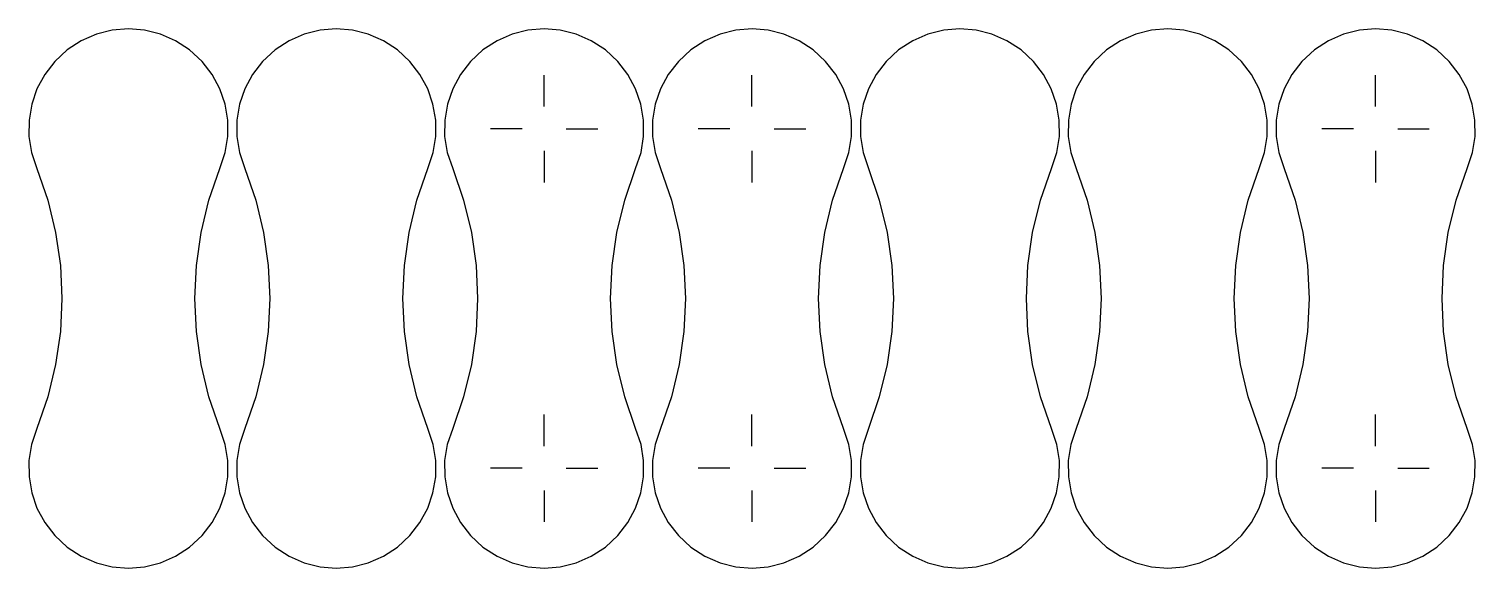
# Model space of a CAD drawing. Extents: x -429 to -60, y 583 to 781.
# Drawn here: x -429.2 to -342.3, y 682.5 to 714.9 of the extents above; entities that cross this region are included whole.
import ezdxf

# ---------------------------------------------------------------- set-up
doc = ezdxf.new("R2010")
doc.units = 0

msp = doc.modelspace()

# ---------------------------------------------------------------- linework, layer by layer
at = {"layer": 'Layer 1'}
for p, q in [((-423.25, 714.91725), (-424.221242, 714.838359)), ((-422.278758, 714.838359), (-423.25, 714.91725)), ((-410.75, 714.91725), (-411.721242, 714.838359)), ((-409.778758, 714.838359), (-410.75, 714.91725)), ((-398.2495, 714.91725), (-399.220559, 714.838359)), ((-397.278441, 714.838359), (-398.2495, 714.91725)), ((-385.7495, 714.91725), (-386.720559, 714.838359)), ((-384.778441, 714.838359), (-385.7495, 714.91725)), ((-373.249, 714.91725), (-374.220242, 714.838359)), ((-372.277758, 714.838359), (-373.249, 714.91725)), ((-360.749, 714.91725), (-361.720242, 714.838359)), ((-359.777758, 714.838359), (-360.749, 714.91725)), ((-348.2495, 714.91725), (-349.220559, 714.838359)), ((-347.278441, 714.838359), (-348.2495, 714.91725)), ((-426.082539, 714.207234), (-426.932, 713.655)), ((-425.172188, 714.601687), (-426.082539, 714.207234)), ((-424.221242, 714.838359), (-425.172188, 714.601687)), ((-421.327812, 714.601687), (-422.278758, 714.838359)), ((-420.417461, 714.207234), (-421.327812, 714.601687)), ((-419.568, 713.655), (-420.417461, 714.207234)), ((-413.582539, 714.207234), (-414.432, 713.655)), ((-412.672188, 714.601687), (-413.582539, 714.207234)), ((-411.721242, 714.838359), (-412.672188, 714.601687)), ((-408.827812, 714.601687), (-409.778758, 714.838359)), ((-407.917461, 714.207234), (-408.827812, 714.601687)), ((-407.068, 713.655), (-407.917461, 714.207234)), ((-401.081582, 714.207234), (-401.931, 713.655)), ((-400.171344, 714.601687), (-401.081582, 714.207234)), ((-399.220559, 714.838359), (-400.171344, 714.601687)), ((-396.327656, 714.601687), (-397.278441, 714.838359)), ((-395.417418, 714.207234), (-396.327656, 714.601687)), ((-394.568, 713.655), (-395.417418, 714.207234)), ((-388.581582, 714.207234), (-389.431, 713.655)), ((-387.671344, 714.601687), (-388.581582, 714.207234)), ((-386.720559, 714.838359), (-387.671344, 714.601687)), ((-383.827656, 714.601687), (-384.778441, 714.838359)), ((-382.917418, 714.207234), (-383.827656, 714.601687)), ((-382.068, 713.655), (-382.917418, 714.207234)), ((-376.081539, 714.207234), (-376.931, 713.655)), ((-375.171187, 714.601687), (-376.081539, 714.207234)), ((-374.220242, 714.838359), (-375.171187, 714.601687)), ((-371.326812, 714.601687), (-372.277758, 714.838359)), ((-370.416461, 714.207234), (-371.326812, 714.601687)), ((-369.567, 713.655), (-370.416461, 714.207234)), ((-363.581539, 714.207234), (-364.431, 713.655)), ((-362.671187, 714.601687), (-363.581539, 714.207234)), ((-361.720242, 714.838359), (-362.671187, 714.601687)), ((-358.826812, 714.601687), (-359.777758, 714.838359)), ((-357.916461, 714.207234), (-358.826812, 714.601687)), ((-357.067, 713.655), (-357.916461, 714.207234)), ((-351.081582, 714.207234), (-351.931, 713.655)), ((-350.171344, 714.601687), (-351.081582, 714.207234)), ((-349.220559, 714.838359), (-350.171344, 714.601687)), ((-346.327656, 714.601687), (-347.278441, 714.838359)), ((-345.417418, 714.207234), (-346.327656, 714.601687)), ((-344.568, 713.655), (-345.417418, 714.207234)), ((-426.932, 713.655), (-427.676949, 712.968326)), ((-418.823051, 712.968326), (-419.568, 713.655)), ((-414.432, 713.655), (-415.176949, 712.968326)), ((-406.323051, 712.968326), (-407.068, 713.655)), ((-401.931, 713.655), (-402.675992, 712.968324)), ((-393.82301, 712.968324), (-394.568, 713.655)), ((-389.431, 713.655), (-390.175992, 712.968324)), ((-381.32301, 712.968324), (-382.068, 713.655)), ((-376.931, 713.655), (-377.675949, 712.968326)), ((-368.822051, 712.968326), (-369.567, 713.655)), ((-364.431, 713.655), (-365.175949, 712.968326)), ((-356.322051, 712.968326), (-357.067, 713.655)), ((-351.931, 713.655), (-352.675992, 712.968324)), ((-343.82301, 712.968324), (-344.568, 713.655)), ((-427.676949, 712.968326), (-428.283969, 712.183672)), ((-418.216031, 712.183672), (-418.823051, 712.968326)), ((-415.176949, 712.968326), (-415.783969, 712.183672)), ((-405.716031, 712.183672), (-406.323051, 712.968326)), ((-402.675992, 712.968324), (-403.283125, 712.183656)), ((-393.215891, 712.183656), (-393.82301, 712.968324)), ((-390.175992, 712.968324), (-390.783125, 712.183656)), ((-380.715891, 712.183656), (-381.32301, 712.968324)), ((-377.675949, 712.968326), (-378.282969, 712.183672)), ((-368.215031, 712.183672), (-368.822051, 712.968326)), ((-365.175949, 712.968326), (-365.782969, 712.183672)), ((-355.715031, 712.183672), (-356.322051, 712.968326)), ((-352.675992, 712.968324), (-353.283125, 712.183656)), ((-343.215891, 712.183656), (-343.82301, 712.968324)), ((-428.283969, 712.183672), (-428.748066, 711.320713)), ((-417.751934, 711.320713), (-418.216031, 712.183672)), ((-415.783969, 712.183672), (-416.248066, 711.320713)), ((-405.251934, 711.320713), (-405.716031, 712.183672)), ((-403.283125, 712.183656), (-403.747383, 711.32066)), ((-398.25, 710.247), (-398.25, 712.147)), ((-392.75167, 711.32066), (-393.215891, 712.183656)), ((-390.783125, 712.183656), (-391.247383, 711.32066)), ((-385.75, 710.247), (-385.75, 712.147)), ((-380.25167, 711.32066), (-380.715891, 712.183656)), ((-378.282969, 712.183672), (-378.747066, 711.320713)), ((-367.750934, 711.320713), (-368.215031, 712.183672)), ((-365.782969, 712.183672), (-366.247066, 711.320713)), ((-355.250934, 711.320713), (-355.715031, 712.183672)), ((-353.283125, 712.183656), (-353.747383, 711.32066)), ((-348.25, 710.247), (-348.25, 712.147)), ((-342.75167, 711.32066), (-343.215891, 712.183656)), ((-428.748066, 711.320713), (-429.06425, 710.399125)), ((-417.43575, 710.399125), (-417.751934, 711.320713)), ((-416.248066, 711.320713), (-416.56425, 710.399125)), ((-404.93575, 710.399125), (-405.251934, 711.320713)), ((-403.747383, 711.32066), (-404.06375, 710.399)), ((-392.435375, 710.399), (-392.75167, 711.32066)), ((-391.247383, 711.32066), (-391.56375, 710.399)), ((-379.935375, 710.399), (-380.25167, 711.32066)), ((-378.747066, 711.320713), (-379.06325, 710.399125)), ((-367.43475, 710.399125), (-367.750934, 711.320713)), ((-366.247066, 711.320713), (-366.56325, 710.399125)), ((-354.93475, 710.399125), (-355.250934, 711.320713)), ((-353.747383, 711.32066), (-354.06375, 710.399)), ((-342.435375, 710.399), (-342.75167, 711.32066)), ((-429.06425, 710.399125), (-429.227527, 709.438584)), ((-417.272473, 709.438584), (-417.43575, 710.399125)), ((-416.56425, 710.399125), (-416.727527, 709.438584)), ((-404.772473, 709.438584), (-404.93575, 710.399125)), ((-404.06375, 710.399), (-404.227211, 709.43834)), ((-392.272033, 709.43834), (-392.435375, 710.399)), ((-391.56375, 710.399), (-391.727211, 709.43834)), ((-379.772033, 709.43834), (-379.935375, 710.399)), ((-379.06325, 710.399125), (-379.226527, 709.438584)), ((-367.271473, 709.438584), (-367.43475, 710.399125)), ((-366.56325, 710.399125), (-366.726527, 709.438584)), ((-354.771473, 709.438584), (-354.93475, 710.399125)), ((-354.06375, 710.399), (-354.227211, 709.43834)), ((-342.272033, 709.43834), (-342.435375, 710.399)), ((-429.227527, 709.438584), (-429.232906, 708.458766)), ((-417.267094, 708.458766), (-417.272473, 709.438584)), ((-416.727527, 709.438584), (-416.732906, 708.458766)), ((-404.767094, 708.458766), (-404.772473, 709.438584)), ((-404.227211, 709.43834), (-404.23275, 708.458344)), ((-399.58, 708.917), (-401.48, 708.917)), ((-396.92, 708.917), (-395.02, 708.917)), ((-392.266672, 708.458344), (-392.272033, 709.43834)), ((-391.727211, 709.43834), (-391.73275, 708.458344)), ((-387.08, 708.917), (-388.98, 708.917)), ((-384.42, 708.917), (-382.52, 708.917)), ((-379.766672, 708.458344), (-379.772033, 709.43834)), ((-379.226527, 709.438584), (-379.231906, 708.458766)), ((-367.266094, 708.458766), (-367.271473, 709.438584)), ((-366.726527, 709.438584), (-366.731906, 708.458766)), ((-354.766094, 708.458766), (-354.771473, 709.438584)), ((-354.227211, 709.43834), (-354.23275, 708.458344)), ((-349.58, 708.917), (-351.48, 708.917)), ((-346.92, 708.917), (-345.02, 708.917)), ((-342.266672, 708.458344), (-342.272033, 709.43834)), ((-429.232906, 708.458766), (-429.075395, 707.479346)), ((-417.424605, 707.479346), (-417.267094, 708.458766)), ((-416.732906, 708.458766), (-416.575395, 707.479346)), ((-404.924605, 707.479346), (-404.767094, 708.458766)), ((-404.23275, 708.458344), (-404.075352, 707.478676)), ((-392.424318, 707.478676), (-392.266672, 708.458344)), ((-391.73275, 708.458344), (-391.575352, 707.478676)), ((-379.924318, 707.478676), (-379.766672, 708.458344)), ((-379.231906, 708.458766), (-379.074395, 707.479346)), ((-367.423605, 707.479346), (-367.266094, 708.458766)), ((-366.731906, 708.458766), (-366.574395, 707.479346)), ((-354.923605, 707.479346), (-354.766094, 708.458766)), ((-354.23275, 708.458344), (-354.075352, 707.478676)), ((-342.424318, 707.478676), (-342.266672, 708.458344)), ((-429.075395, 707.479346), (-428.75, 706.52)), ((-417.75, 706.52), (-417.424605, 707.479346)), ((-416.575395, 707.479346), (-416.25, 706.52)), ((-405.25, 706.52), (-404.924605, 707.479346)), ((-404.075352, 707.478676), (-403.75, 706.519)), ((-398.25, 707.587), (-398.25, 705.687)), ((-392.75, 706.519), (-392.424318, 707.478676)), ((-391.575352, 707.478676), (-391.25, 706.519)), ((-385.75, 707.587), (-385.75, 705.687)), ((-380.25, 706.519), (-379.924318, 707.478676)), ((-379.074395, 707.479346), (-378.749, 706.52)), ((-367.749, 706.52), (-367.423605, 707.479346)), ((-366.574395, 707.479346), (-366.249, 706.52)), ((-355.249, 706.52), (-354.923605, 707.479346)), ((-354.075352, 707.478676), (-353.75, 706.519)), ((-348.25, 707.587), (-348.25, 705.687)), ((-342.75, 706.519), (-342.424318, 707.478676)), ((-428.75, 706.52), (-428.09375, 704.614295)), ((-418.40625, 704.614295), (-417.75, 706.52)), ((-416.25, 706.52), (-415.59375, 704.614295)), ((-405.90625, 704.614295), (-405.25, 706.52)), ((-403.75, 706.519), (-403.09375, 704.613625)), ((-393.40625, 704.613625), (-392.75, 706.519)), ((-391.25, 706.519), (-390.59375, 704.613625)), ((-380.90625, 704.613625), (-380.25, 706.519)), ((-378.749, 706.52), (-378.09275, 704.614295)), ((-368.40525, 704.614295), (-367.749, 706.52)), ((-366.249, 706.52), (-365.59275, 704.614295)), ((-355.90525, 704.614295), (-355.249, 706.52)), ((-353.75, 706.519), (-353.09375, 704.613625)), ((-343.40625, 704.613625), (-342.75, 706.519)), ((-428.09375, 704.614295), (-427.625, 702.668172)), ((-418.875, 702.668172), (-418.40625, 704.614295)), ((-415.59375, 704.614295), (-415.125, 702.668172)), ((-406.375, 702.668172), (-405.90625, 704.614295)), ((-403.09375, 704.613625), (-402.625, 702.66775)), ((-393.875, 702.66775), (-393.40625, 704.613625)), ((-390.59375, 704.613625), (-390.125, 702.66775)), ((-381.375, 702.66775), (-380.90625, 704.613625)), ((-378.09275, 704.614295), (-377.624, 702.668172)), ((-368.874, 702.668172), (-368.40525, 704.614295)), ((-365.59275, 704.614295), (-365.124, 702.668172)), ((-356.374, 702.668172), (-355.90525, 704.614295)), ((-353.09375, 704.613625), (-352.625, 702.66775)), ((-343.875, 702.66775), (-343.40625, 704.613625)), ((-427.625, 702.668172), (-427.34375, 700.695119)), ((-419.15625, 700.695119), (-418.875, 702.668172)), ((-415.125, 702.668172), (-414.84375, 700.695119)), ((-406.65625, 700.695119), (-406.375, 702.668172)), ((-402.625, 702.66775), (-402.34375, 700.694875)), ((-394.15625, 700.694875), (-393.875, 702.66775)), ((-390.125, 702.66775), (-389.84375, 700.694875)), ((-381.65625, 700.694875), (-381.375, 702.66775)), ((-377.624, 702.668172), (-377.34275, 700.695119)), ((-369.15525, 700.695119), (-368.874, 702.668172)), ((-365.124, 702.668172), (-364.84275, 700.695119)), ((-356.65525, 700.695119), (-356.374, 702.668172)), ((-352.625, 702.66775), (-352.34375, 700.694875)), ((-344.15625, 700.694875), (-343.875, 702.66775)), ((-427.34375, 700.695119), (-427.25, 698.708625)), ((-419.25, 698.708625), (-419.15625, 700.695119)), ((-414.84375, 700.695119), (-414.75, 698.708625)), ((-406.75, 698.708625), (-406.65625, 700.695119)), ((-402.34375, 700.694875), (-402.25, 698.7085)), ((-394.25, 698.7085), (-394.15625, 700.694875)), ((-389.84375, 700.694875), (-389.75, 698.7085)), ((-381.75, 698.7085), (-381.65625, 700.694875)), ((-377.34275, 700.695119), (-377.249, 698.708625)), ((-369.249, 698.708625), (-369.15525, 700.695119)), ((-364.84275, 700.695119), (-364.749, 698.708625)), ((-356.749, 698.708625), (-356.65525, 700.695119)), ((-352.34375, 700.694875), (-352.25, 698.7085)), ((-344.25, 698.7085), (-344.15625, 700.694875)), ((-427.25, 698.708625), (-427.34375, 696.722178)), ((-419.15625, 696.722178), (-419.25, 698.708625)), ((-414.75, 698.708625), (-414.84375, 696.722178)), ((-406.65625, 696.722178), (-406.75, 698.708625)), ((-402.25, 698.7085), (-402.34375, 696.722125)), ((-394.15625, 696.722125), (-394.25, 698.7085)), ((-389.75, 698.7085), (-389.84375, 696.722125)), ((-381.65625, 696.722125), (-381.75, 698.7085)), ((-377.249, 698.708625), (-377.34275, 696.722178)), ((-369.15525, 696.722178), (-369.249, 698.708625)), ((-364.749, 698.708625), (-364.84275, 696.722178)), ((-356.65525, 696.722178), (-356.749, 698.708625)), ((-352.25, 698.7085), (-352.34375, 696.722125)), ((-344.15625, 696.722125), (-344.25, 698.7085)), ((-427.34375, 696.722178), (-427.625, 694.749266)), ((-418.875, 694.749266), (-419.15625, 696.722178)), ((-414.84375, 696.722178), (-415.125, 694.749266)), ((-406.375, 694.749266), (-406.65625, 696.722178)), ((-402.34375, 696.722125), (-402.625, 694.74925)), ((-393.875, 694.74925), (-394.15625, 696.722125)), ((-389.84375, 696.722125), (-390.125, 694.74925)), ((-381.375, 694.74925), (-381.65625, 696.722125)), ((-377.34275, 696.722178), (-377.624, 694.749266)), ((-368.874, 694.749266), (-369.15525, 696.722178)), ((-364.84275, 696.722178), (-365.124, 694.749266)), ((-356.374, 694.749266), (-356.65525, 696.722178)), ((-352.34375, 696.722125), (-352.625, 694.74925)), ((-343.875, 694.74925), (-344.15625, 696.722125)), ((-427.625, 694.749266), (-428.09375, 692.803377)), ((-418.40625, 692.803377), (-418.875, 694.749266)), ((-415.125, 694.749266), (-415.59375, 692.803377)), ((-405.90625, 692.803377), (-406.375, 694.749266)), ((-402.625, 694.74925), (-403.09375, 692.803375)), ((-393.40625, 692.803375), (-393.875, 694.74925)), ((-390.125, 694.74925), (-390.59375, 692.803375)), ((-380.90625, 692.803375), (-381.375, 694.74925)), ((-377.624, 694.749266), (-378.09275, 692.803377)), ((-368.40525, 692.803377), (-368.874, 694.749266)), ((-365.124, 694.749266), (-365.59275, 692.803377)), ((-355.90525, 692.803377), (-356.374, 694.749266)), ((-352.625, 694.74925), (-353.09375, 692.803375)), ((-343.40625, 692.803375), (-343.875, 694.74925)), ((-428.09375, 692.803377), (-428.75, 690.898)), ((-417.75, 690.898), (-418.40625, 692.803377)), ((-415.59375, 692.803377), (-416.25, 690.898)), ((-405.25, 690.898), (-405.90625, 692.803377)), ((-403.09375, 692.803375), (-403.75, 690.898)), ((-392.75, 690.898), (-393.40625, 692.803375)), ((-390.59375, 692.803375), (-391.25, 690.898)), ((-380.25, 690.898), (-380.90625, 692.803375)), ((-378.09275, 692.803377), (-378.749, 690.898)), ((-367.749, 690.898), (-368.40525, 692.803377)), ((-365.59275, 692.803377), (-366.249, 690.898)), ((-355.249, 690.898), (-355.90525, 692.803377)), ((-353.09375, 692.803375), (-353.75, 690.898)), ((-342.75, 690.898), (-343.40625, 692.803375)), ((-398.25, 689.83), (-398.25, 691.73)), ((-385.75, 689.83), (-385.75, 691.73)), ((-348.25, 689.83), (-348.25, 691.73)), ((-428.75, 690.898), (-429.075395, 689.938654)), ((-417.424605, 689.938654), (-417.75, 690.898)), ((-416.25, 690.898), (-416.575395, 689.938654)), ((-404.924605, 689.938654), (-405.25, 690.898)), ((-403.75, 690.898), (-404.075352, 689.938365)), ((-392.424318, 689.938365), (-392.75, 690.898)), ((-391.25, 690.898), (-391.575352, 689.938365)), ((-379.924318, 689.938365), (-380.25, 690.898)), ((-378.749, 690.898), (-379.074395, 689.938654)), ((-367.423605, 689.938654), (-367.749, 690.898)), ((-366.249, 690.898), (-366.574395, 689.938654)), ((-354.923605, 689.938654), (-355.249, 690.898)), ((-353.75, 690.898), (-354.075352, 689.938365)), ((-342.424318, 689.938365), (-342.75, 690.898)), ((-429.075395, 689.938654), (-429.232906, 688.959234)), ((-417.267094, 688.959234), (-417.424605, 689.938654)), ((-416.575395, 689.938654), (-416.732906, 688.959234)), ((-404.767094, 688.959234), (-404.924605, 689.938654)), ((-404.075352, 689.938365), (-404.23275, 688.958797)), ((-392.266672, 688.958797), (-392.424318, 689.938365)), ((-391.575352, 689.938365), (-391.73275, 688.958797)), ((-379.766672, 688.958797), (-379.924318, 689.938365)), ((-379.074395, 689.938654), (-379.231906, 688.959234)), ((-367.266094, 688.959234), (-367.423605, 689.938654)), ((-366.574395, 689.938654), (-366.731906, 688.959234)), ((-354.766094, 688.959234), (-354.923605, 689.938654)), ((-354.075352, 689.938365), (-354.23275, 688.958797)), ((-342.266672, 688.958797), (-342.424318, 689.938365)), ((-429.232906, 688.959234), (-429.227527, 687.979416)), ((-417.272473, 687.979416), (-417.267094, 688.959234)), ((-416.732906, 688.959234), (-416.727527, 687.979416)), ((-404.772473, 687.979416), (-404.767094, 688.959234)), ((-404.23275, 688.958797), (-404.227211, 687.978924)), ((-392.272033, 687.978924), (-392.266672, 688.958797)), ((-391.73275, 688.958797), (-391.727211, 687.978924)), ((-379.772033, 687.978924), (-379.766672, 688.958797)), ((-379.231906, 688.959234), (-379.226527, 687.979416)), ((-367.271473, 687.979416), (-367.266094, 688.959234)), ((-366.731906, 688.959234), (-366.726527, 687.979416)), ((-354.771473, 687.979416), (-354.766094, 688.959234)), ((-354.23275, 688.958797), (-354.227211, 687.978924)), ((-342.272033, 687.978924), (-342.266672, 688.958797)), ((-429.227527, 687.979416), (-429.06425, 687.018875)), ((-417.43575, 687.018875), (-417.272473, 687.979416)), ((-416.727527, 687.979416), (-416.56425, 687.018875)), ((-404.93575, 687.018875), (-404.772473, 687.979416)), ((-404.227211, 687.978924), (-404.06375, 687.018375)), ((-399.58, 688.5), (-401.48, 688.5)), ((-396.92, 688.5), (-395.02, 688.5)), ((-392.435375, 687.018375), (-392.272033, 687.978924)), ((-391.727211, 687.978924), (-391.56375, 687.018375)), ((-387.08, 688.5), (-388.98, 688.5)), ((-384.42, 688.5), (-382.52, 688.5)), ((-379.935375, 687.018375), (-379.772033, 687.978924)), ((-379.226527, 687.979416), (-379.06325, 687.018875)), ((-367.43475, 687.018875), (-367.271473, 687.979416)), ((-366.726527, 687.979416), (-366.56325, 687.018875)), ((-354.93475, 687.018875), (-354.771473, 687.979416)), ((-354.227211, 687.978924), (-354.06375, 687.018375)), ((-349.58, 688.5), (-351.48, 688.5)), ((-346.92, 688.5), (-345.02, 688.5)), ((-342.435375, 687.018375), (-342.272033, 687.978924)), ((-398.25, 687.17), (-398.25, 685.27)), ((-385.75, 687.17), (-385.75, 685.27)), ((-348.25, 687.17), (-348.25, 685.27)), ((-429.06425, 687.018875), (-428.748066, 686.097287)), ((-417.751934, 686.097287), (-417.43575, 687.018875)), ((-416.56425, 687.018875), (-416.248066, 686.097287)), ((-405.251934, 686.097287), (-404.93575, 687.018875)), ((-404.06375, 687.018375), (-403.747383, 686.096779)), ((-392.75167, 686.096779), (-392.435375, 687.018375)), ((-391.56375, 687.018375), (-391.247383, 686.096779)), ((-380.25167, 686.096779), (-379.935375, 687.018375)), ((-379.06325, 687.018875), (-378.747066, 686.097287)), ((-367.750934, 686.097287), (-367.43475, 687.018875)), ((-366.56325, 687.018875), (-366.247066, 686.097287)), ((-355.250934, 686.097287), (-354.93475, 687.018875)), ((-354.06375, 687.018375), (-353.747383, 686.096779)), ((-342.75167, 686.096779), (-342.435375, 687.018375)), ((-428.748066, 686.097287), (-428.283969, 685.234328)), ((-418.216031, 685.234328), (-417.751934, 686.097287)), ((-416.248066, 686.097287), (-415.783969, 685.234328)), ((-405.716031, 685.234328), (-405.251934, 686.097287)), ((-403.747383, 686.096779), (-403.283125, 685.233766)), ((-393.215891, 685.233766), (-392.75167, 686.096779)), ((-391.247383, 686.096779), (-390.783125, 685.233766)), ((-380.715891, 685.233766), (-380.25167, 686.096779)), ((-378.747066, 686.097287), (-378.282969, 685.234328)), ((-368.215031, 685.234328), (-367.750934, 686.097287)), ((-366.247066, 686.097287), (-365.782969, 685.234328)), ((-355.715031, 685.234328), (-355.250934, 686.097287)), ((-353.747383, 686.096779), (-353.283125, 685.233766)), ((-343.215891, 685.233766), (-342.75167, 686.096779)), ((-428.283969, 685.234328), (-427.676949, 684.449674)), ((-427.676949, 684.449674), (-426.932, 683.763)), ((-419.568, 683.763), (-418.823051, 684.449674)), ((-418.823051, 684.449674), (-418.216031, 685.234328)), ((-415.783969, 685.234328), (-415.176949, 684.449674)), ((-415.176949, 684.449674), (-414.432, 683.763)), ((-407.068, 683.763), (-406.323051, 684.449674)), ((-406.323051, 684.449674), (-405.716031, 685.234328)), ((-403.283125, 685.233766), (-402.675992, 684.448963)), ((-402.675992, 684.448963), (-401.931, 683.762)), ((-394.568, 683.762), (-393.82301, 684.448963)), ((-393.82301, 684.448963), (-393.215891, 685.233766)), ((-390.783125, 685.233766), (-390.175992, 684.448963)), ((-390.175992, 684.448963), (-389.431, 683.762)), ((-382.068, 683.762), (-381.32301, 684.448963)), ((-381.32301, 684.448963), (-380.715891, 685.233766)), ((-378.282969, 685.234328), (-377.675949, 684.449674)), ((-377.675949, 684.449674), (-376.931, 683.763)), ((-369.567, 683.763), (-368.822051, 684.449674)), ((-368.822051, 684.449674), (-368.215031, 685.234328)), ((-365.782969, 685.234328), (-365.175949, 684.449674)), ((-365.175949, 684.449674), (-364.431, 683.763)), ((-357.067, 683.763), (-356.322051, 684.449674)), ((-356.322051, 684.449674), (-355.715031, 685.234328)), ((-353.283125, 685.233766), (-352.675992, 684.448963)), ((-352.675992, 684.448963), (-351.931, 683.762)), ((-344.568, 683.762), (-343.82301, 684.448963)), ((-343.82301, 684.448963), (-343.215891, 685.233766)), ((-426.932, 683.763), (-426.082539, 683.210438)), ((-420.417461, 683.210438), (-419.568, 683.763)), ((-414.432, 683.763), (-413.582539, 683.210438)), ((-407.917461, 683.210438), (-407.068, 683.763)), ((-401.931, 683.762), (-401.081582, 683.209766)), ((-395.417418, 683.209766), (-394.568, 683.762)), ((-389.431, 683.762), (-388.581582, 683.209766)), ((-382.917418, 683.209766), (-382.068, 683.762)), ((-376.931, 683.763), (-376.081539, 683.210438)), ((-370.416461, 683.210438), (-369.567, 683.763)), ((-364.431, 683.763), (-363.581539, 683.210438)), ((-357.916461, 683.210438), (-357.067, 683.763)), ((-351.931, 683.762), (-351.081582, 683.209766)), ((-345.417418, 683.209766), (-344.568, 683.762)), ((-426.082539, 683.210438), (-425.172188, 682.81575)), ((-425.172188, 682.81575), (-424.221242, 682.578938)), ((-422.278758, 682.578938), (-421.327812, 682.81575)), ((-421.327812, 682.81575), (-420.417461, 683.210438)), ((-413.582539, 683.210438), (-412.672188, 682.81575)), ((-412.672188, 682.81575), (-411.721242, 682.578938)), ((-409.778758, 682.578938), (-408.827812, 682.81575)), ((-408.827812, 682.81575), (-407.917461, 683.210438)), ((-401.081582, 683.209766), (-400.171344, 682.815313)), ((-400.171344, 682.815313), (-399.220559, 682.578641)), ((-397.278441, 682.578641), (-396.327656, 682.815313)), ((-396.327656, 682.815313), (-395.417418, 683.209766)), ((-388.581582, 683.209766), (-387.671344, 682.815313)), ((-387.671344, 682.815313), (-386.720559, 682.578641)), ((-384.778441, 682.578641), (-383.827656, 682.815313)), ((-383.827656, 682.815313), (-382.917418, 683.209766)), ((-376.081539, 683.210438), (-375.171187, 682.81575)), ((-375.171187, 682.81575), (-374.220242, 682.578938)), ((-372.277758, 682.578938), (-371.326812, 682.81575)), ((-371.326812, 682.81575), (-370.416461, 683.210438)), ((-363.581539, 683.210438), (-362.671187, 682.81575)), ((-362.671187, 682.81575), (-361.720242, 682.578938)), ((-359.777758, 682.578938), (-358.826812, 682.81575)), ((-358.826812, 682.81575), (-357.916461, 683.210438)), ((-351.081582, 683.209766), (-350.171344, 682.815313)), ((-350.171344, 682.815313), (-349.220559, 682.578641)), ((-347.278441, 682.578641), (-346.327656, 682.815313)), ((-346.327656, 682.815313), (-345.417418, 683.209766)), ((-424.221242, 682.578938), (-423.25, 682.5)), ((-423.25, 682.5), (-422.278758, 682.578938)), ((-411.721242, 682.578938), (-410.75, 682.5)), ((-410.75, 682.5), (-409.778758, 682.578938)), ((-399.220559, 682.578641), (-398.2495, 682.49975)), ((-398.2495, 682.49975), (-397.278441, 682.578641)), ((-386.720559, 682.578641), (-385.7495, 682.49975)), ((-385.7495, 682.49975), (-384.778441, 682.578641)), ((-374.220242, 682.578938), (-373.249, 682.5)), ((-373.249, 682.5), (-372.277758, 682.578938)), ((-361.720242, 682.578938), (-360.749, 682.5)), ((-360.749, 682.5), (-359.777758, 682.578938)), ((-349.220559, 682.578641), (-348.2495, 682.49975)), ((-348.2495, 682.49975), (-347.278441, 682.578641))]:
    msp.add_line(p, q, dxfattribs=at)

doc.saveas('drawing.dxf')
